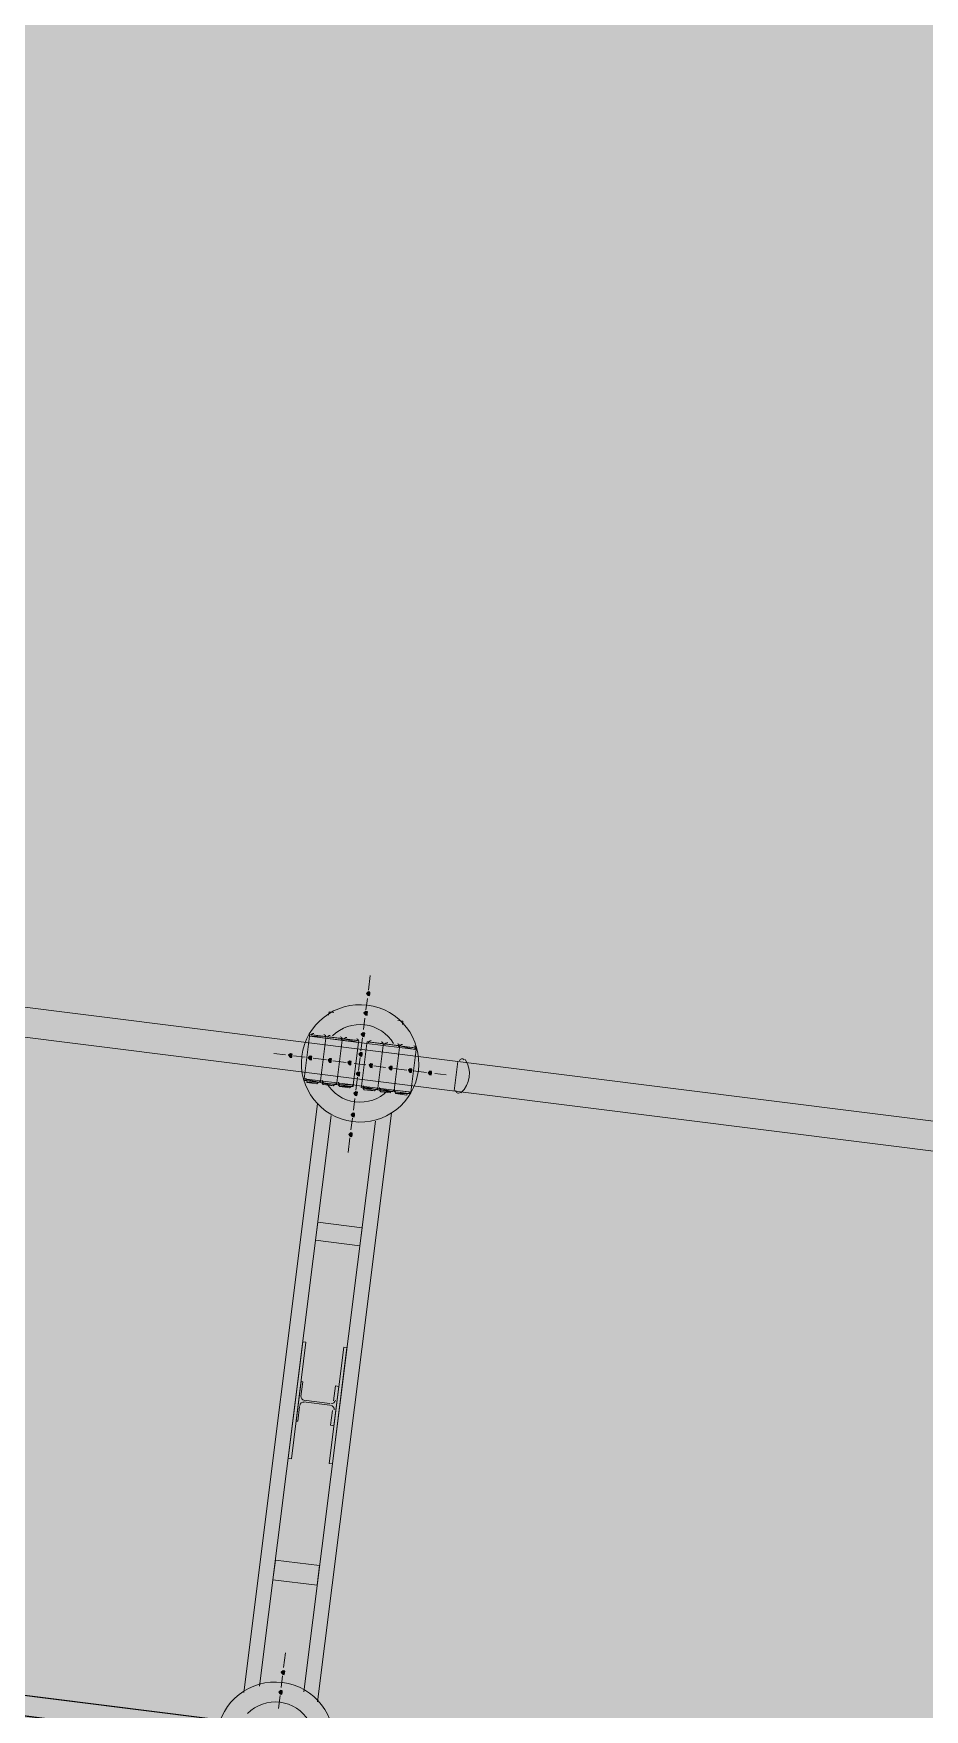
# Model space of a CAD drawing. Header units: metres. Extents: x -4 to 509425, y 7549 to 4732445.
# Drawn here: x 476043.61 to 476048.17, y 4719758.65 to 4719767.23 of the extents above; entities that cross this region are included whole.
import ezdxf

# ---------------------------------------------------------------- set-up
doc = ezdxf.new("R2010")
doc.units = ezdxf.units.M
doc.header["$LTSCALE"] = 0.01
doc.header["$MEASUREMENT"] = 0
doc.layers.get('0').update_dxf_attribs({"lineweight": 0})
doc.layers.add('_SUBESTACIÓN', color=1, linetype='Continuous')
doc.layers.add('SUBESTACION LA VID', color=253, linetype='Continuous')

# ---------------------------------------------------------------- blocks, each defined once
blk = doc.blocks.new('A$Cfff6051d')
at = {"layer": 'SUBESTACION LA VID', "transparency": 33554687}
h = blk.add_hatch(color=256, dxfattribs=at)
h.dxf.hatch_style = 2
h.paths.add_polyline_path([(476045.3337, 4719762.3122), (476045.3348, 4719762.3206), (476045.3264, 4719762.3216), (476045.3169, 4719762.3143), (476045.3243, 4719762.3048), (476045.3327, 4719762.3038)])
h = blk.add_hatch(color=256, dxfattribs=at)
h.dxf.hatch_style = 2
h.paths.add_polyline_path([(476045.3211, 4719762.2114), (476045.3221, 4719762.2198), (476045.3137, 4719762.2208), (476045.3043, 4719762.2135), (476045.3116, 4719762.204), (476045.32, 4719762.203)])
h = blk.add_hatch(color=256, dxfattribs=at)
h.dxf.hatch_style = 2
h.paths.add_polyline_path([(476045.3074, 4719762.1022), (476045.3084, 4719762.1106), (476045.3, 4719762.1116), (476045.2906, 4719762.1043), (476045.2979, 4719762.0948), (476045.3063, 4719762.0938)])
h = blk.add_hatch(color=256, dxfattribs=at)
h.dxf.hatch_style = 2
h.paths.add_polyline_path([(476044.9356, 4719761.9952), (476044.9367, 4719762.0036), (476044.9283, 4719762.0047), (476044.9188, 4719761.9973), (476044.9262, 4719761.9879), (476044.9346, 4719761.9868)])
h = blk.add_hatch(color=256, dxfattribs=at)
h.dxf.hatch_style = 2
h.paths.add_polyline_path([(476045.0364, 4719761.9826), (476045.0375, 4719761.991), (476045.0291, 4719761.992), (476045.0196, 4719761.9847), (476045.027, 4719761.9752), (476045.0354, 4719761.9742)])
h = blk.add_hatch(color=256, dxfattribs=at)
h.dxf.hatch_style = 2
h.paths.add_polyline_path([(476045.1372, 4719761.9699), (476045.1383, 4719761.9783), (476045.1299, 4719761.9794), (476045.1204, 4719761.972), (476045.1278, 4719761.9626), (476045.1362, 4719761.9615)])
h = blk.add_hatch(color=256, dxfattribs=at)
h.dxf.hatch_style = 2
h.paths.add_polyline_path([(476045.238, 4719761.9573), (476045.2391, 4719761.9657), (476045.2307, 4719761.9667), (476045.2212, 4719761.9594), (476045.2286, 4719761.9499), (476045.237, 4719761.9489)])
h = blk.add_hatch(color=256, dxfattribs=at)
h.dxf.hatch_style = 2
h.paths.add_polyline_path([(476045.2948, 4719762.0014), (476045.2958, 4719762.0098), (476045.2874, 4719762.0108), (476045.278, 4719762.0035), (476045.2853, 4719761.994), (476045.2937, 4719761.993)])
h = blk.add_hatch(color=256, dxfattribs=at)
h.dxf.hatch_style = 2
h.paths.add_polyline_path([(476045.3472, 4719761.9436), (476045.3483, 4719761.952), (476045.3399, 4719761.9531), (476045.3304, 4719761.9457), (476045.3378, 4719761.9363), (476045.3462, 4719761.9352)])
h = blk.add_hatch(color=256, dxfattribs=at)
h.dxf.hatch_style = 2
h.paths.add_polyline_path([(476045.2821, 4719761.9006), (476045.2832, 4719761.909), (476045.2748, 4719761.91), (476045.2653, 4719761.9027), (476045.2727, 4719761.8932), (476045.2811, 4719761.8922)])
h = blk.add_hatch(color=256, dxfattribs=at)
h.dxf.hatch_style = 2
h.paths.add_polyline_path([(476045.448, 4719761.931), (476045.4491, 4719761.9394), (476045.4407, 4719761.9404), (476045.4312, 4719761.9331), (476045.4386, 4719761.9236), (476045.447, 4719761.9226)])
h = blk.add_hatch(color=256, dxfattribs=at)
h.dxf.hatch_style = 2
h.paths.add_polyline_path([(476045.5488, 4719761.9183), (476045.5499, 4719761.9267), (476045.5415, 4719761.9278), (476045.532, 4719761.9204), (476045.5394, 4719761.911), (476045.5478, 4719761.9099)])
h = blk.add_hatch(color=256, dxfattribs=at)
h.dxf.hatch_style = 2
h.paths.add_polyline_path([(476045.6496, 4719761.9057), (476045.6507, 4719761.9141), (476045.6423, 4719761.9151), (476045.6328, 4719761.9078), (476045.6402, 4719761.8983), (476045.6486, 4719761.8973)])
h = blk.add_hatch(color=256, dxfattribs=at)
h.dxf.hatch_style = 2
h.paths.add_polyline_path([(476045.2695, 4719761.7998), (476045.2705, 4719761.8082), (476045.2621, 4719761.8092), (476045.2527, 4719761.8019), (476045.26, 4719761.7924), (476045.2684, 4719761.7914)])
h = blk.add_hatch(color=256, dxfattribs=at)
h.dxf.hatch_style = 2
h.paths.add_polyline_path([(476045.2558, 4719761.6906), (476045.2568, 4719761.699), (476045.2484, 4719761.7), (476045.239, 4719761.6927), (476045.2463, 4719761.6832), (476045.2547, 4719761.6822)])
h = blk.add_hatch(color=256, dxfattribs=at)
h.dxf.hatch_style = 2
h.paths.add_polyline_path([(476045.2432, 4719761.5898), (476045.2442, 4719761.5982), (476045.2358, 4719761.5992), (476045.2264, 4719761.5919), (476045.2337, 4719761.5824), (476045.2421, 4719761.5814)])
h = blk.add_hatch(color=256, dxfattribs=at)
h.dxf.hatch_style = 2
h.paths.add_polyline_path([(476044.8977, 4719758.8344), (476044.8988, 4719758.8428), (476044.8904, 4719758.8439), (476044.8809, 4719758.8365), (476044.8883, 4719758.8271), (476044.8967, 4719758.826)])
h = blk.add_hatch(color=256, dxfattribs=at)
h.dxf.hatch_style = 2
h.paths.add_polyline_path([(476044.8851, 4719758.7336), (476044.8861, 4719758.742), (476044.8777, 4719758.7431), (476044.8683, 4719758.7357), (476044.8756, 4719758.7263), (476044.884, 4719758.7252)])
at = {"layer": 'SUBESTACION LA VID', "lineweight": 15}
for p, q in [((476073.0778, 4719758.5438), (475977.8264, 4719770.4854)), ((476073.0589, 4719758.3926), (475977.8075, 4719770.3342)), ((476072.6429, 4719755.0745), (475976.8959, 4719767.0782)), ((476045.3369, 4719762.4056), (476045.3274, 4719762.33)), ((476045.3222, 4719762.288), (476045.3148, 4719762.2292)), ((476045.3095, 4719762.1872), (476045.3022, 4719762.1284)), ((476045.0249, 4719762.0949), (476044.9975, 4719761.8765)), ((476045.0932, 4719762.0949), (476045.0428, 4719762.1012)), ((476045.1089, 4719762.0844), (476045.0815, 4719761.866)), ((476045.0815, 4719761.866), (476045.1089, 4719762.0844)), ((476045.1772, 4719762.0844), (476045.1268, 4719762.0907)), ((476045.1929, 4719762.0739), (476045.1655, 4719761.8555)), ((476045.1655, 4719761.8555), (476045.1929, 4719762.0739)), ((476045.2612, 4719762.0738), (476045.2108, 4719762.0802)), ((476045.2495, 4719761.8449), (476045.2769, 4719762.0633)), ((476045.2969, 4719762.0864), (476045.2885, 4719762.0192)), ((476045.2915, 4719761.8397), (476045.3189, 4719762.0581)), ((476045.3368, 4719762.0644), (476045.3872, 4719762.058)), ((476045.4029, 4719762.0475), (476045.3755, 4719761.8291)), ((476045.3755, 4719761.8291), (476045.4029, 4719762.0475)), ((476045.4208, 4719762.0538), (476045.4712, 4719762.0475)), ((476045.4964, 4719762.0444), (476045.5552, 4719762.037)), ((476044.902, 4719761.9994), (476044.8432, 4719762.0068)), ((476045.0028, 4719761.9868), (476044.944, 4719761.9941)), ((476045.112, 4719761.9731), (476045.0448, 4719761.9815)), ((476045.2128, 4719761.9604), (476045.1456, 4719761.9689)), ((476045.3136, 4719761.9478), (476045.2548, 4719761.9552)), ((476045.2842, 4719761.9856), (476045.2758, 4719761.9184)), ((476045.4869, 4719762.037), (476045.4596, 4719761.8186)), ((476045.4596, 4719761.8186), (476045.4869, 4719762.037)), ((476045.5709, 4719762.0265), (476045.5436, 4719761.8081)), ((476045.7662, 4719761.8143), (476045.7851, 4719761.9655)), ((476045.2716, 4719761.8848), (476045.2632, 4719761.8176)), ((476045.4144, 4719761.9352), (476045.3556, 4719761.9425)), ((476045.5236, 4719761.9215), (476045.4564, 4719761.9299)), ((476045.6244, 4719761.9088), (476045.5572, 4719761.9173)), ((476045.7253, 4719761.8962), (476045.6665, 4719761.9036)), ((476045.0122, 4719761.8576), (476045.0626, 4719761.8513)), ((476045.0962, 4719761.8471), (476045.1466, 4719761.8408)), ((476045.1802, 4719761.8365), (476045.2306, 4719761.8302)), ((476045.3566, 4719761.8144), (476045.3062, 4719761.8207)), ((476045.4406, 4719761.8039), (476045.3902, 4719761.8102)), ((476045.5246, 4719761.7934), (476045.4658, 4719761.8007)), ((476045.0668, 4719761.7484), (476044.6887, 4719758.7327)), ((476045.4448, 4719761.701), (476045.0667, 4719758.6853)), ((476045.2579, 4719761.7756), (476045.2505, 4719761.7168)), ((476044.7696, 4719758.7652), (476045.1361, 4719761.6885)), ((476044.9964, 4719758.7368), (476045.3629, 4719761.6601)), ((476045.2453, 4719761.6748), (476045.2379, 4719761.616)), ((476045.2326, 4719761.574), (476045.2232, 4719761.4984)), ((476044.9948, 4719760.2216), (476045.1292, 4719760.2047)), ((476045.1303, 4719760.2131), (476044.9959, 4719760.23)), ((476044.902, 4719758.9363), (476044.8925, 4719758.8607)), ((476044.8872, 4719758.8187), (476044.8798, 4719758.7599)), ((476044.8746, 4719758.7179), (476044.8661, 4719758.6507))]:
    blk.add_line(p, q, dxfattribs=at)
at = {"layer": 'SUBESTACION LA VID', "lineweight": 0}
for p, q in [((476045.0344, 4719762.1023), (476045.1016, 4719762.0939)), ((476045.0344, 4719762.1023), (476045.1016, 4719762.0939)), ((476045.0344, 4719762.1023), (476045.1016, 4719762.0939)), ((476045.0344, 4719762.1023), (476045.1016, 4719762.0939)), ((476045.0428, 4719762.1012), (476045.1016, 4719762.0939)), ((476045.0428, 4719762.1012), (476045.0932, 4719762.0949)), ((476045.1089, 4719762.0844), (476045.1929, 4719762.0739)), ((476045.1184, 4719762.0917), (476045.1856, 4719762.0833)), ((476045.1184, 4719762.0917), (476045.1856, 4719762.0833)), ((476045.1184, 4719762.0917), (476045.1856, 4719762.0833)), ((476045.1184, 4719762.0917), (476045.1856, 4719762.0833)), ((476045.1184, 4719762.0917), (476045.1856, 4719762.0833)), ((476045.1929, 4719762.0739), (476045.2769, 4719762.0633)), ((476045.1929, 4719762.0739), (476045.2769, 4719762.0633)), ((476045.1929, 4719762.0739), (476045.2769, 4719762.0633)), ((476045.194, 4719762.0823), (476045.2769, 4719762.0633)), ((476045.194, 4719762.0823), (476045.2696, 4719762.0728)), ((476045.2024, 4719762.0812), (476045.2696, 4719762.0728)), ((476045.2024, 4719762.0812), (476045.2696, 4719762.0728)), ((476045.2024, 4719762.0812), (476045.2696, 4719762.0728)), ((476045.2024, 4719762.0812), (476045.2696, 4719762.0728)), ((476045.2024, 4719762.0812), (476045.2696, 4719762.0728)), ((476045.2024, 4719762.0812), (476045.2612, 4719762.0738)), ((476045.3189, 4719762.0581), (476045.4029, 4719762.0475)), ((476045.32, 4719762.0665), (476045.3956, 4719762.057)), ((476045.3284, 4719762.0654), (476045.3956, 4719762.057)), ((476045.3284, 4719762.0654), (476045.3956, 4719762.057)), ((476045.3284, 4719762.0654), (476045.3956, 4719762.057)), ((476045.3284, 4719762.0654), (476045.3956, 4719762.057)), ((476045.3284, 4719762.0654), (476045.3956, 4719762.057)), ((476045.3368, 4719762.0644), (476045.3956, 4719762.057)), ((476045.4029, 4719762.0475), (476045.4869, 4719762.037)), ((476045.4029, 4719762.0475), (476045.4869, 4719762.037)), ((476045.404, 4719762.0559), (476045.4796, 4719762.0465)), ((476045.404, 4719762.0559), (476045.4796, 4719762.0465)), ((476045.4124, 4719762.0549), (476045.4796, 4719762.0465)), ((476045.4124, 4719762.0549), (476045.4796, 4719762.0465)), ((476045.4124, 4719762.0549), (476045.4712, 4719762.0475)), ((476045.4124, 4719762.0549), (476045.4712, 4719762.0475)), ((476045.4208, 4719762.0538), (476045.4712, 4719762.0475)), ((476045.488, 4719762.0454), (476045.5625, 4719762.0275)), ((476045.488, 4719762.0454), (476045.5636, 4719762.0359)), ((476045.488, 4719762.0454), (476045.5636, 4719762.0359)), ((476045.4964, 4719762.0444), (476045.5636, 4719762.0359)), ((476045.4964, 4719762.0444), (476045.5552, 4719762.037)), ((476045.4964, 4719762.0444), (476045.5552, 4719762.037)), ((476045.4964, 4719762.0444), (476045.5552, 4719762.037)), ((476045.4869, 4719762.037), (476045.5709, 4719762.0265)), ((476045.4869, 4719762.037), (476045.5709, 4719762.0265)), ((476045.4869, 4719762.037), (476045.5709, 4719762.0265)), ((476045.0721, 4719761.8586), (476045.0049, 4719761.8671)), ((476045.0721, 4719761.8586), (476045.0049, 4719761.8671)), ((476045.0721, 4719761.8586), (476045.0049, 4719761.8671)), ((476045.0721, 4719761.8586), (476045.0133, 4719761.866)), ((476045.1645, 4719761.8471), (476045.0805, 4719761.8576)), ((476045.1645, 4719761.8471), (476045.0805, 4719761.8576)), ((476045.1655, 4719761.8555), (476045.0815, 4719761.866)), ((476045.1655, 4719761.8555), (476045.0815, 4719761.866)), ((476045.1466, 4719761.8408), (476045.0889, 4719761.8565)), ((476045.1561, 4719761.8481), (476045.0889, 4719761.8565)), ((476045.1561, 4719761.8481), (476045.0889, 4719761.8565)), ((476045.1561, 4719761.8481), (476045.0889, 4719761.8565)), ((476045.1561, 4719761.8481), (476045.0889, 4719761.8565)), ((476045.1561, 4719761.8481), (476045.0889, 4719761.8565)), ((476045.2401, 4719761.8376), (476045.1645, 4719761.8471)), ((476045.2485, 4719761.8365), (476045.1645, 4719761.8471)), ((476045.2495, 4719761.8449), (476045.1645, 4719761.8471)), ((476045.2401, 4719761.8376), (476045.1729, 4719761.846)), ((476045.2401, 4719761.8376), (476045.1729, 4719761.846)), ((476045.2401, 4719761.8376), (476045.1729, 4719761.846)), ((476045.2401, 4719761.8376), (476045.1729, 4719761.846)), ((476045.3745, 4719761.8207), (476045.2915, 4719761.8397)), ((476045.3566, 4719761.8144), (476045.2989, 4719761.8302)), ((476045.3661, 4719761.8218), (476045.2989, 4719761.8302)), ((476045.3661, 4719761.8218), (476045.2989, 4719761.8302)), ((476045.4501, 4719761.8112), (476045.3745, 4719761.8207)), ((476045.4501, 4719761.8112), (476045.3745, 4719761.8207)), ((476045.4501, 4719761.8112), (476045.3755, 4719761.8291)), ((476045.4417, 4719761.8123), (476045.3829, 4719761.8197)), ((476045.4501, 4719761.8112), (476045.3829, 4719761.8197)), ((476045.4417, 4719761.8123), (476045.3902, 4719761.8102)), ((476045.5341, 4719761.8007), (476045.4585, 4719761.8102)), ((476045.5341, 4719761.8007), (476045.4585, 4719761.8102)), ((476045.5341, 4719761.8007), (476045.4585, 4719761.8102)), ((476045.5341, 4719761.8007), (476045.4585, 4719761.8102)), ((476045.5352, 4719761.8091), (476045.4596, 4719761.8186)), ((476045.5257, 4719761.8018), (476045.4658, 4719761.8007)), ((476045.5257, 4719761.8018), (476045.4669, 4719761.8091)), ((476045.5257, 4719761.8018), (476045.4669, 4719761.8091)), ((476045.5341, 4719761.8007), (476045.4669, 4719761.8091)), ((476045.5341, 4719761.8007), (476045.4669, 4719761.8091))]:
    blk.add_line(p, q, dxfattribs=at)
at = {"layer": 'SUBESTACION LA VID', "lineweight": 15}
for points in [[(476073.0589, 4719758.3926), (476073.0778, 4719758.5438), (475977.8264, 4719770.4854), (475977.8075, 4719770.3342), (476073.0589, 4719758.3926)], [(476072.6239, 4719754.9233), (476072.6429, 4719755.0745), (475976.8959, 4719767.0782), (475976.8769, 4719766.927), (476072.6239, 4719754.9233)], [(476045.151, 4719762.2156), (476045.1258, 4719762.2188), (476045.1237, 4719762.202)], [(476045.4786, 4719762.1746), (476045.5038, 4719762.1714), (476045.5017, 4719762.1546)], [(476045.1436, 4719762.0886), (476045.1268, 4719762.0907), (476045.1184, 4719762.0917), (476045.11, 4719762.0928), (476045.1089, 4719762.0844), (476045.11, 4719762.0928), (476045.1016, 4719762.0939), (476045.0932, 4719762.0949), (476045.0428, 4719762.1012), (476045.0344, 4719762.1023), (476045.026, 4719762.1033), (476045.0249, 4719762.0949), (476044.9975, 4719761.8765), (476044.9965, 4719761.8681), (476045.0049, 4719761.8671), (476045.0133, 4719761.866), (476045.0122, 4719761.8576), (476045.0626, 4719761.8513), (476045.0721, 4719761.8586), (476045.0805, 4719761.8576), (476045.0815, 4719761.866), (476045.0805, 4719761.8576), (476045.0889, 4719761.8565), (476045.0962, 4719761.8471), (476045.1466, 4719761.8408), (476045.1561, 4719761.8481), (476045.1645, 4719761.8471), (476045.1655, 4719761.8555), (476045.1645, 4719761.8471), (476045.1729, 4719761.846), (476045.1802, 4719761.8365), (476045.2306, 4719761.8302), (476045.2401, 4719761.8376), (476045.2485, 4719761.8365), (476045.2495, 4719761.8449), (476045.2915, 4719761.8397), (476045.2905, 4719761.8313), (476045.2989, 4719761.8302), (476045.3062, 4719761.8207), (476045.3566, 4719761.8144), (476045.3661, 4719761.8218), (476045.3745, 4719761.8207), (476045.3755, 4719761.8291), (476045.3745, 4719761.8207), (476045.3829, 4719761.8197), (476045.3902, 4719761.8102), (476045.4406, 4719761.8039), (476045.4417, 4719761.8123), (476045.4501, 4719761.8112), (476045.4596, 4719761.8186), (476045.4585, 4719761.8102), (476045.4669, 4719761.8091), (476045.4658, 4719761.8007), (476045.5246, 4719761.7934), (476045.5257, 4719761.8018), (476045.5341, 4719761.8007), (476045.5436, 4719761.8081), (476045.5709, 4719762.0265), (476045.5636, 4719762.0359), (476045.5552, 4719762.037), (476045.4964, 4719762.0444), (476045.488, 4719762.0454), (476045.4869, 4719762.037), (476045.4796, 4719762.0465), (476045.4712, 4719762.0475), (476045.4208, 4719762.0538), (476045.4124, 4719762.0549), (476045.404, 4719762.0559), (476045.4029, 4719762.0475), (476045.404, 4719762.0559), (476045.3956, 4719762.057), (476045.3872, 4719762.058), (476045.3368, 4719762.0644), (476045.3284, 4719762.0654), (476045.32, 4719762.0665), (476045.3189, 4719762.0581), (476045.2769, 4719762.0633), (476045.278, 4719762.0717), (476045.2696, 4719762.0728), (476045.2612, 4719762.0738), (476045.2108, 4719762.0802), (476045.2024, 4719762.0812), (476045.194, 4719762.0823), (476045.1929, 4719762.0739), (476045.1856, 4719762.0833), (476045.1772, 4719762.0844), (476045.1436, 4719762.0886)], [(476045.056, 4719761.0501), (476045.0676, 4719761.1425), (476045.2944, 4719761.114), (476045.2828, 4719761.0216), (476045.056, 4719761.0501)], [(476044.9328, 4719759.9307), (476045.0075, 4719760.5271), (476044.9907, 4719760.5293), (476044.916, 4719759.9328), (476044.9328, 4719759.9307)], [(476045.126, 4719759.9065), (476045.2007, 4719760.5029), (476045.2175, 4719760.5008), (476045.1428, 4719759.9044), (476045.126, 4719759.9065)], [(476044.9823, 4719760.3255), (476044.957, 4719760.1239), (476044.9654, 4719760.1229), (476044.9749, 4719760.1985)], [(476044.9812, 4719760.2489), (476044.9907, 4719760.3245), (476044.9823, 4719760.3255)], [(476045.1429, 4719760.1774), (476045.1334, 4719760.1018), (476045.1502, 4719760.0997), (476045.1755, 4719760.3013), (476045.1587, 4719760.3034), (476045.1492, 4719760.2278)], [(476044.838, 4719759.3112), (476044.8507, 4719759.412), (476045.0775, 4719759.3836), (476045.0648, 4719759.2828), (476044.838, 4719759.3112)]]:
    blk.add_lwpolyline(points, dxfattribs=at)
at = {"layer": 'SUBESTACION LA VID'}
for points in [[(476045.3337, 4719762.3122), (476045.3348, 4719762.3206), (476045.3264, 4719762.3216), (476045.3169, 4719762.3143), (476045.3243, 4719762.3048), (476045.3327, 4719762.3038)], [(476045.3211, 4719762.2114), (476045.3221, 4719762.2198), (476045.3137, 4719762.2208), (476045.3043, 4719762.2135), (476045.3116, 4719762.204), (476045.32, 4719762.203)], [(476045.3074, 4719762.1022), (476045.3084, 4719762.1106), (476045.3, 4719762.1116), (476045.2906, 4719762.1043), (476045.2979, 4719762.0948), (476045.3063, 4719762.0938)], [(476044.9356, 4719761.9952), (476044.9367, 4719762.0036), (476044.9283, 4719762.0047), (476044.9188, 4719761.9973), (476044.9262, 4719761.9879), (476044.9346, 4719761.9868)], [(476045.0364, 4719761.9826), (476045.0375, 4719761.991), (476045.0291, 4719761.992), (476045.0196, 4719761.9847), (476045.027, 4719761.9752), (476045.0354, 4719761.9742)], [(476045.1372, 4719761.9699), (476045.1383, 4719761.9783), (476045.1299, 4719761.9794), (476045.1204, 4719761.972), (476045.1278, 4719761.9626), (476045.1362, 4719761.9615)], [(476045.238, 4719761.9573), (476045.2391, 4719761.9657), (476045.2307, 4719761.9667), (476045.2212, 4719761.9594), (476045.2286, 4719761.9499), (476045.237, 4719761.9489)], [(476045.2948, 4719762.0014), (476045.2958, 4719762.0098), (476045.2874, 4719762.0108), (476045.278, 4719762.0035), (476045.2853, 4719761.994), (476045.2937, 4719761.993)], [(476045.3472, 4719761.9436), (476045.3483, 4719761.952), (476045.3399, 4719761.9531), (476045.3304, 4719761.9457), (476045.3378, 4719761.9363), (476045.3462, 4719761.9352)], [(476045.2821, 4719761.9006), (476045.2832, 4719761.909), (476045.2748, 4719761.91), (476045.2653, 4719761.9027), (476045.2727, 4719761.8932), (476045.2811, 4719761.8922)], [(476045.448, 4719761.931), (476045.4491, 4719761.9394), (476045.4407, 4719761.9404), (476045.4312, 4719761.9331), (476045.4386, 4719761.9236), (476045.447, 4719761.9226)], [(476045.5488, 4719761.9183), (476045.5499, 4719761.9267), (476045.5415, 4719761.9278), (476045.532, 4719761.9204), (476045.5394, 4719761.911), (476045.5478, 4719761.9099)], [(476045.6496, 4719761.9057), (476045.6507, 4719761.9141), (476045.6423, 4719761.9151), (476045.6328, 4719761.9078), (476045.6402, 4719761.8983), (476045.6486, 4719761.8973)], [(476045.2695, 4719761.7998), (476045.2705, 4719761.8082), (476045.2621, 4719761.8092), (476045.2527, 4719761.8019), (476045.26, 4719761.7924), (476045.2684, 4719761.7914)], [(476045.2558, 4719761.6906), (476045.2568, 4719761.699), (476045.2484, 4719761.7), (476045.239, 4719761.6927), (476045.2463, 4719761.6832), (476045.2547, 4719761.6822)], [(476045.2432, 4719761.5898), (476045.2442, 4719761.5982), (476045.2358, 4719761.5992), (476045.2264, 4719761.5919), (476045.2337, 4719761.5824), (476045.2421, 4719761.5814)], [(476044.8977, 4719758.8344), (476044.8988, 4719758.8428), (476044.8904, 4719758.8439), (476044.8809, 4719758.8365), (476044.8883, 4719758.8271), (476044.8967, 4719758.826)], [(476044.8851, 4719758.7336), (476044.8861, 4719758.742), (476044.8777, 4719758.7431), (476044.8683, 4719758.7357), (476044.8756, 4719758.7263), (476044.884, 4719758.7252)]]:
    blk.add_lwpolyline(points, close=True, dxfattribs=at)
at = {"layer": 'SUBESTACION LA VID', "lineweight": 0}
for points in [[(476045.3337, 4719762.3122), (476045.3348, 4719762.3206), (476045.3264, 4719762.3216), (476045.3169, 4719762.3143), (476045.3243, 4719762.3048), (476045.3327, 4719762.3038)], [(476045.3211, 4719762.2114), (476045.3221, 4719762.2198), (476045.3137, 4719762.2208), (476045.3043, 4719762.2135), (476045.3116, 4719762.204), (476045.32, 4719762.203)], [(476045.3074, 4719762.1022), (476045.3084, 4719762.1106), (476045.3, 4719762.1116), (476045.2906, 4719762.1043), (476045.2979, 4719762.0948), (476045.3063, 4719762.0938)], [(476044.9356, 4719761.9952), (476044.9367, 4719762.0036), (476044.9283, 4719762.0047), (476044.9188, 4719761.9973), (476044.9262, 4719761.9879), (476044.9346, 4719761.9868)], [(476045.0364, 4719761.9826), (476045.0375, 4719761.991), (476045.0291, 4719761.992), (476045.0196, 4719761.9847), (476045.027, 4719761.9752), (476045.0354, 4719761.9742)], [(476045.1372, 4719761.9699), (476045.1383, 4719761.9783), (476045.1299, 4719761.9794), (476045.1204, 4719761.972), (476045.1278, 4719761.9626), (476045.1362, 4719761.9615)], [(476045.238, 4719761.9573), (476045.2391, 4719761.9657), (476045.2307, 4719761.9667), (476045.2212, 4719761.9594), (476045.2286, 4719761.9499), (476045.237, 4719761.9489)], [(476045.2948, 4719762.0014), (476045.2958, 4719762.0098), (476045.2874, 4719762.0108), (476045.278, 4719762.0035), (476045.2853, 4719761.994), (476045.2937, 4719761.993)], [(476045.3472, 4719761.9436), (476045.3483, 4719761.952), (476045.3399, 4719761.9531), (476045.3304, 4719761.9457), (476045.3378, 4719761.9363), (476045.3462, 4719761.9352)], [(476045.2821, 4719761.9006), (476045.2832, 4719761.909), (476045.2748, 4719761.91), (476045.2653, 4719761.9027), (476045.2727, 4719761.8932), (476045.2811, 4719761.8922)], [(476045.448, 4719761.931), (476045.4491, 4719761.9394), (476045.4407, 4719761.9404), (476045.4312, 4719761.9331), (476045.4386, 4719761.9236), (476045.447, 4719761.9226)], [(476045.5488, 4719761.9183), (476045.5499, 4719761.9267), (476045.5415, 4719761.9278), (476045.532, 4719761.9204), (476045.5394, 4719761.911), (476045.5478, 4719761.9099)], [(476045.6496, 4719761.9057), (476045.6507, 4719761.9141), (476045.6423, 4719761.9151), (476045.6328, 4719761.9078), (476045.6402, 4719761.8983), (476045.6486, 4719761.8973)], [(476045.2695, 4719761.7998), (476045.2705, 4719761.8082), (476045.2621, 4719761.8092), (476045.2527, 4719761.8019), (476045.26, 4719761.7924), (476045.2684, 4719761.7914)], [(476045.2558, 4719761.6906), (476045.2568, 4719761.699), (476045.2484, 4719761.7), (476045.239, 4719761.6927), (476045.2463, 4719761.6832), (476045.2547, 4719761.6822)], [(476045.2432, 4719761.5898), (476045.2442, 4719761.5982), (476045.2358, 4719761.5992), (476045.2264, 4719761.5919), (476045.2337, 4719761.5824), (476045.2421, 4719761.5814)], [(476044.8977, 4719758.8344), (476044.8988, 4719758.8428), (476044.8904, 4719758.8439), (476044.8809, 4719758.8365), (476044.8883, 4719758.8271), (476044.8967, 4719758.826)], [(476044.8851, 4719758.7336), (476044.8861, 4719758.742), (476044.8777, 4719758.7431), (476044.8683, 4719758.7357), (476044.8756, 4719758.7263), (476044.884, 4719758.7252)]]:
    blk.add_lwpolyline(points, close=True, dxfattribs=at)
for points in [[(476045.2769, 4719762.0633), (476045.0249, 4719762.0949), (476045.1929, 4719762.0739)], [(476045.1929, 4719762.0739), (476045.1089, 4719762.0844), (476045.0249, 4719762.0949)], [(476045.0249, 4719762.0949), (476045.1089, 4719762.0844), (476045.1929, 4719762.0739), (476045.1089, 4719762.0844)], [(476045.1089, 4719762.0844), (476045.0249, 4719762.0949), (476045.11, 4719762.0928)], [(476045.278, 4719762.0717), (476045.194, 4719762.0823), (476045.11, 4719762.0928), (476045.026, 4719762.1033)], [(476045.0344, 4719762.1023), (476045.11, 4719762.0928), (476045.1856, 4719762.0833)], [(476045.1184, 4719762.0917), (476045.1772, 4719762.0844), (476045.1268, 4719762.0907)], [(476045.4869, 4719762.037), (476045.4029, 4719762.0475), (476045.3189, 4719762.0581), (476045.4029, 4719762.0475)], [(476045.3189, 4719762.0581), (476045.4029, 4719762.0475), (476045.4869, 4719762.037)], [(476045.32, 4719762.0665), (476045.404, 4719762.0559), (476045.4796, 4719762.0465)], [(476045.488, 4719762.0454), (476045.5636, 4719762.0359), (476045.488, 4719762.0454)], [(476044.9965, 4719761.8681), (476045.0805, 4719761.8576), (476044.9975, 4719761.8765)], [(476045.0049, 4719761.8671), (476045.0805, 4719761.8576), (476044.9965, 4719761.8681)], [(476044.9975, 4719761.8765), (476045.0815, 4719761.866), (476045.1655, 4719761.8555), (476045.2495, 4719761.8449), (476045.1655, 4719761.8555)], [(476044.9975, 4719761.8765), (476045.0815, 4719761.866), (476045.2495, 4719761.8449)], [(476045.0122, 4719761.8576), (476045.0721, 4719761.8586), (476045.0133, 4719761.866)], [(476045.0889, 4719761.8565), (476045.1645, 4719761.8471), (476045.2401, 4719761.8376)], [(476045.1802, 4719761.8365), (476045.2401, 4719761.8376), (476045.1729, 4719761.846)], [(476045.3661, 4719761.8218), (476045.2905, 4719761.8313), (476045.3745, 4719761.8207), (476045.4501, 4719761.8112)], [(476045.2915, 4719761.8397), (476045.3755, 4719761.8291), (476045.4596, 4719761.8186)], [(476045.5436, 4719761.8081), (476045.2915, 4719761.8397), (476045.3755, 4719761.8291)], [(476045.3661, 4719761.8218), (476045.2989, 4719761.8302), (476045.3661, 4719761.8218)], [(476045.4596, 4719761.8186), (476045.3755, 4719761.8291), (476045.4596, 4719761.8186), (476045.5436, 4719761.8081)], [(476045.3755, 4719761.8291), (476045.5436, 4719761.8081), (476045.4596, 4719761.8186)], [(476045.4501, 4719761.8112), (476045.3829, 4719761.8197), (476045.4501, 4719761.8112)]]:
    blk.add_lwpolyline(points, dxfattribs=at)
at = {"layer": 'SUBESTACION LA VID'}
for points in [[(475976.8769, 4719766.927), (475976.8769, 4719766.927), (475976.8959, 4719767.0782), (475976.8959, 4719767.0782), (475976.8959, 4719767.0782), (476072.6239, 4719754.9233), (476072.6239, 4719754.9233), (476072.6239, 4719754.9233), (475976.8769, 4719766.927), (475976.8769, 4719766.927)], [(475976.8959, 4719767.0782), (475976.8959, 4719767.0782), (476072.6239, 4719754.9233), (476072.6239, 4719754.9233), (476072.6239, 4719754.9233), (476072.6429, 4719755.0745), (476072.6429, 4719755.0745), (476072.6429, 4719755.0745), (475976.8959, 4719767.0782), (475976.8959, 4719767.0782)]]:
    blk.add_open_spline(points, degree=3, knots=[0, 0, 0, 0, 1, 1, 1, 2, 2, 2, 3, 3, 3, 3], dxfattribs=at)
at = {"layer": 'SUBESTACION LA VID', "lineweight": 0}
for points in [[(475976.8769, 4719766.927), (475976.8769, 4719766.927), (475976.8959, 4719767.0782), (475976.8959, 4719767.0782), (475976.8959, 4719767.0782), (476072.6239, 4719754.9233), (476072.6239, 4719754.9233), (476072.6239, 4719754.9233), (475976.8769, 4719766.927), (475976.8769, 4719766.927)], [(475976.8959, 4719767.0782), (475976.8959, 4719767.0782), (476072.6239, 4719754.9233), (476072.6239, 4719754.9233), (476072.6239, 4719754.9233), (476072.6429, 4719755.0745), (476072.6429, 4719755.0745), (476072.6429, 4719755.0745), (475976.8959, 4719767.0782), (475976.8959, 4719767.0782)]]:
    blk.add_open_spline(points, degree=3, knots=[0, 0, 0, 0, 1, 1, 1, 2, 2, 2, 3, 3, 3, 3], dxfattribs=at)
at = {"layer": 'SUBESTACION LA VID', "lineweight": 15}
for points, knots in [([(476044.9865, 4719761.9931), (476044.9659, 4719761.8284), (476045.0827, 4719761.6781), (476045.2474, 4719761.6575), (476045.4121, 4719761.6368), (476045.5623, 4719761.7536), (476045.583, 4719761.9183), (476045.6036, 4719762.083), (476045.4868, 4719762.2333), (476045.3221, 4719762.2539), (476045.1574, 4719762.2746), (476045.0072, 4719762.1578), (476044.9865, 4719761.9931)], [0, 0, 0, 0, 1, 1, 1, 2, 2, 2, 3, 3, 3, 4, 4, 4, 4]), ([(476045.4561, 4719762.0568), (476045.4248, 4719762.1099), (476045.3707, 4719762.1454), (476045.3095, 4719762.1531), (476045.2483, 4719762.1608), (476045.1871, 4719762.1397), (476045.1436, 4719762.0959)], [0, 0, 0, 0, 1, 1, 1, 2, 2, 2, 2]), ([(476045.8172, 4719761.9741), (476045.8143, 4719761.9785), (476045.8089, 4719761.9806), (476045.8037, 4719761.9794), (476045.7986, 4719761.9782), (476045.7947, 4719761.9739), (476045.7941, 4719761.9686)], [0, 0, 0, 0, 1, 1, 1, 2, 2, 2, 2]), ([(476045.1138, 4719761.854), (476045.1451, 4719761.8013), (476045.1991, 4719761.7659), (476045.26, 4719761.7583), (476045.3209, 4719761.7507), (476045.3819, 4719761.7716), (476045.4254, 4719761.815)], [0, 0, 0, 0, 1, 1, 1, 2, 2, 2, 2]), ([(476045.7751, 4719761.8174), (476045.7744, 4719761.8122), (476045.7771, 4719761.807), (476045.7818, 4719761.8046), (476045.7865, 4719761.8021), (476045.7923, 4719761.8029), (476045.7962, 4719761.8064)], [0, 0, 0, 0, 1, 1, 1, 2, 2, 2, 2]), ([(476044.5516, 4719758.5237), (476044.5309, 4719758.359), (476044.6477, 4719758.2088), (476044.8124, 4719758.1881), (476044.9771, 4719758.1675), (476045.1274, 4719758.2843), (476045.148, 4719758.449), (476045.1687, 4719758.6137), (476045.0519, 4719758.7639), (476044.8872, 4719758.7846), (476044.7225, 4719758.8052), (476044.5722, 4719758.6884), (476044.5516, 4719758.5237)], [0, 0, 0, 0, 1, 1, 1, 2, 2, 2, 3, 3, 3, 4, 4, 4, 4]), ([(476045.0212, 4719758.5874), (476044.9899, 4719758.6405), (476044.9357, 4719758.6761), (476044.8746, 4719758.6838), (476044.8134, 4719758.6914), (476044.7521, 4719758.6703), (476044.7087, 4719758.6266)], [0, 0, 0, 0, 1, 1, 1, 2, 2, 2, 2])]:
    blk.add_open_spline(points, degree=3, knots=knots, dxfattribs=at)
for points in [[(476045.048, 4719762.1091), (476045.0411, 4719762.11), (476045.0347, 4719762.105), (476045.0338, 4719762.0981)], [(476045.1094, 4719762.0886), (476045.1103, 4719762.0956), (476045.1054, 4719762.1019), (476045.0984, 4719762.1028)], [(476045.132, 4719762.0986), (476045.1251, 4719762.0994), (476045.1187, 4719762.0945), (476045.1178, 4719762.0875)], [(476045.1934, 4719762.0781), (476045.1943, 4719762.085), (476045.1894, 4719762.0914), (476045.1824, 4719762.0922)], [(476045.216, 4719762.088), (476045.2091, 4719762.0889), (476045.2027, 4719762.084), (476045.2018, 4719762.077)], [(476045.2775, 4719762.0675), (476045.2783, 4719762.0745), (476045.2734, 4719762.0808), (476045.2664, 4719762.0817)], [(476045.342, 4719762.0722), (476045.3351, 4719762.0731), (476045.3287, 4719762.0682), (476045.3279, 4719762.0612)], [(476045.4035, 4719762.0517), (476045.4043, 4719762.0587), (476045.3994, 4719762.065), (476045.3924, 4719762.0659)], [(476045.426, 4719762.0617), (476045.4191, 4719762.0626), (476045.4127, 4719762.0576), (476045.4119, 4719762.0507)], [(476045.4875, 4719762.0412), (476045.4883, 4719762.0482), (476045.4834, 4719762.0545), (476045.4764, 4719762.0554)], [(476045.5016, 4719762.0522), (476045.4947, 4719762.0531), (476045.4883, 4719762.0482), (476045.4875, 4719762.0412)], [(476045.5715, 4719762.0307), (476045.5723, 4719762.0376), (476045.5674, 4719762.044), (476045.5604, 4719762.0449)], [(476045.801, 4719761.8045), (476045.8494, 4719761.8481), (476045.8585, 4719761.9206), (476045.8224, 4719761.9747)], [(476045.0065, 4719761.8797), (476045.0056, 4719761.8727), (476045.0105, 4719761.8664), (476045.0175, 4719761.8655)], [(476045.0679, 4719761.8592), (476045.0748, 4719761.8583), (476045.0812, 4719761.8632), (476045.0821, 4719761.8702)], [(476045.0905, 4719761.8691), (476045.0896, 4719761.8622), (476045.0945, 4719761.8558), (476045.1015, 4719761.855)], [(476045.1519, 4719761.8486), (476045.1588, 4719761.8478), (476045.1652, 4719761.8527), (476045.1661, 4719761.8597)], [(476045.1745, 4719761.8586), (476045.1736, 4719761.8516), (476045.1785, 4719761.8453), (476045.1855, 4719761.8444)], [(476045.2359, 4719761.8381), (476045.2428, 4719761.8372), (476045.2492, 4719761.8422), (476045.2501, 4719761.8491)], [(476045.3005, 4719761.8428), (476045.2996, 4719761.8358), (476045.3045, 4719761.8295), (476045.3115, 4719761.8286)], [(476045.3619, 4719761.8223), (476045.3689, 4719761.8214), (476045.3752, 4719761.8264), (476045.3761, 4719761.8333)], [(476045.3845, 4719761.8323), (476045.3836, 4719761.8253), (476045.3885, 4719761.819), (476045.3955, 4719761.8181)], [(476045.4459, 4719761.8118), (476045.4529, 4719761.8109), (476045.4592, 4719761.8158), (476045.4601, 4719761.8228)], [(476045.4601, 4719761.8228), (476045.4592, 4719761.8158), (476045.4641, 4719761.8095), (476045.4711, 4719761.8086)], [(476045.5299, 4719761.8012), (476045.5369, 4719761.8004), (476045.5432, 4719761.8053), (476045.5441, 4719761.8123)], [(476044.9817, 4719760.2531), (476044.9803, 4719760.2415), (476044.9885, 4719760.2309), (476045.0001, 4719760.2295)], [(476044.999, 4719760.2211), (476044.9874, 4719760.2225), (476044.9768, 4719760.2143), (476044.9754, 4719760.2027)], [(476045.1518, 4719760.1806), (476045.1533, 4719760.1922), (476045.145, 4719760.2028), (476045.1334, 4719760.2042)], [(476045.1345, 4719760.2126), (476045.1461, 4719760.2112), (476045.1567, 4719760.2194), (476045.1581, 4719760.231)]]:
    blk.add_open_spline(points, degree=3, dxfattribs=at)

msp = doc.modelspace()

# ---------------------------------------------------------------- hatches: boundary and pattern name
at = {"layer": '_SUBESTACIÓN', "transparency": 33554559}
h = msp.add_hatch(color=1, dxfattribs=at)
h.dxf.hatch_style = 1
h.paths.add_polyline_path([(475968.6399, 4719805.825), (476089.9386, 4719790.615), (476078.1686, 4719696.74), (475956.8686, 4719711.9502)])

# ---------------------------------------------------------------- block references
at = {"linetype": 'Continuous'}
msp.add_blockref('A$Cfff6051d', (0, 0), dxfattribs=at)

doc.saveas('drawing.dxf')
